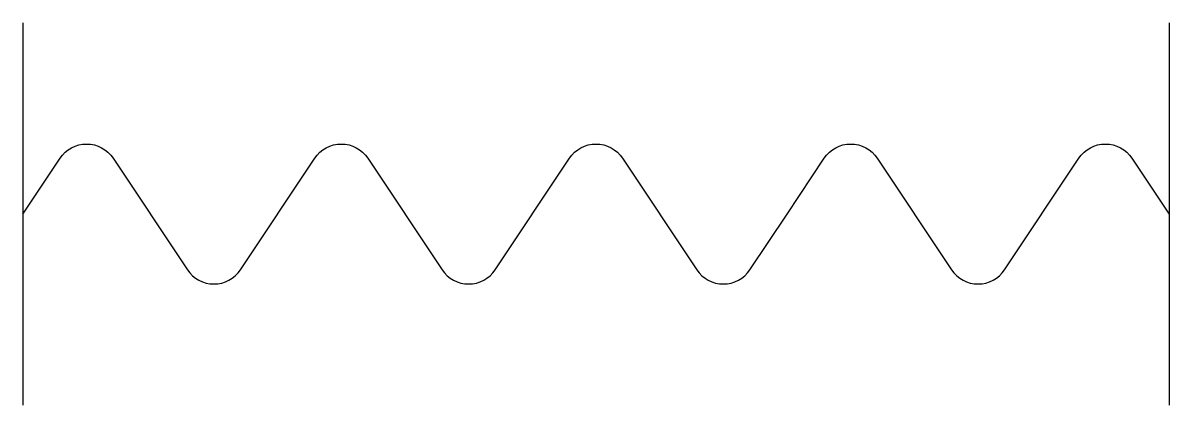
# Model space of a CAD drawing. Extents: x -0.141 to 0.141, y -0.047 to 0.047.
import ezdxf

# ---------------------------------------------------------------- set-up
doc = ezdxf.new("R2010")
doc.units = 0
doc.header["$MEASUREMENT"] = 0
doc.layers.get('0').update_dxf_attribs({"linetype": 'CONTINUOUS'})

msp = doc.modelspace()

# ---------------------------------------------------------------- linework, layer by layer
at = {"linetype": 'Continuous'}
for p, q in [((-0.14062, 0.04688), (-0.14062, -0.04688)), ((0.14062, 0.04688), (0.14062, -0.04688))]:
    msp.add_line(p, q, dxfattribs=at)
msp.add_lwpolyline([(-0.14062, 0), (-0.1315, 0.01369, -0.535184), (-0.1185, 0.01369), (-0.10025, -0.01369, 0.535184), (-0.08725, -0.01369), (-0.069, 0.01369, -0.535184), (-0.056, 0.01369), (-0.03775, -0.01369, 0.535184), (-0.02475, -0.01369), (-0.0065, 0.01369, -0.535184), (0.0065, 0.01369), (0.02475, -0.01369, 0.535184), (0.03775, -0.01369), (0.04688, 0), (0.056, 0.01369, -0.535184), (0.069, 0.01369), (0.08725, -0.01369, 0.535184), (0.10025, -0.01369), (0.1185, 0.01369, -0.535184), (0.1315, 0.01369), (0.14062, 0)], format="xyb", dxfattribs=at)

doc.saveas('drawing.dxf')
